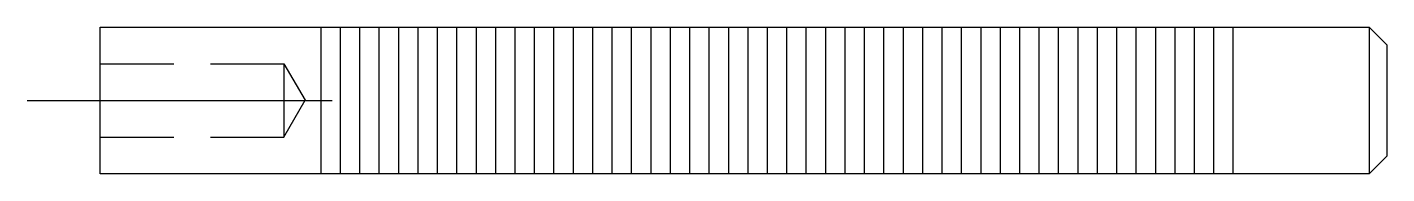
# Model space of a CAD drawing. Header units: inches. Extents: x 6.35 to 14.49, y 13.14 to 22.59.
# Drawn here: x 6.736 to 11.359, y 22.089 to 22.589 of the extents above.
import ezdxf

# ---------------------------------------------------------------- set-up
doc = ezdxf.new("R2010")
doc.units = ezdxf.units.IN
doc.header["$MEASUREMENT"] = 0
doc.linetypes.add('CENTER', pattern=[2, 1.25, -0.25, 0.25, -0.25])
doc.linetypes.add('HIDDEN', pattern=[0.375, 0.25, -0.125])
for name, color, linetype in [('CENTER LINE', 1, 'CENTER'), ('HIDDEN 1', 4, 'Continuous'), ('HIDEEN', 4, 'HIDDEN'), ('OBJECT', 252, 'Continuous')]:
    doc.layers.add(name, color=color, linetype=linetype)

msp = doc.modelspace()

# ---------------------------------------------------------------- linework, layer by layer
at = {"layer": 'CENTER LINE'}
msp.add_line((6.7363, 22.3393), (7.7732, 22.3393), dxfattribs=at)
at = {"layer": 'HIDDEN 1'}
for p, q in [((7.7344, 22.5893), (7.7344, 22.0893)), ((7.8004, 22.5893), (7.8004, 22.0893)), ((7.8664, 22.5893), (7.8664, 22.0893)), ((7.9324, 22.5893), (7.9324, 22.0893)), ((7.9984, 22.5893), (7.9984, 22.0893)), ((8.0644, 22.5893), (8.0644, 22.0893)), ((8.1304, 22.5893), (8.1304, 22.0893)), ((8.1964, 22.5893), (8.1964, 22.0893)), ((8.2624, 22.5893), (8.2624, 22.0893)), ((8.3284, 22.5893), (8.3284, 22.0893)), ((8.3944, 22.5893), (8.3944, 22.0893)), ((8.4604, 22.5893), (8.4604, 22.0893)), ((8.5264, 22.5893), (8.5264, 22.0893)), ((8.5924, 22.5893), (8.5924, 22.0893)), ((8.6584, 22.5893), (8.6584, 22.0893)), ((8.7244, 22.5893), (8.7244, 22.0893)), ((8.7904, 22.5893), (8.7904, 22.0893)), ((8.8564, 22.5893), (8.8564, 22.0893)), ((8.9224, 22.5893), (8.9224, 22.0893)), ((8.9884, 22.5893), (8.9884, 22.0893)), ((9.0544, 22.5893), (9.0544, 22.0893)), ((9.1204, 22.5893), (9.1204, 22.0893)), ((9.1864, 22.5893), (9.1864, 22.0893)), ((9.2524, 22.5893), (9.2524, 22.0893)), ((9.3184, 22.5893), (9.3184, 22.0893)), ((9.3844, 22.5893), (9.3844, 22.0893)), ((9.4504, 22.5893), (9.4504, 22.0893)), ((9.5164, 22.5893), (9.5164, 22.0893)), ((9.5824, 22.5893), (9.5824, 22.0893)), ((9.6484, 22.5893), (9.6484, 22.0893)), ((9.7144, 22.5893), (9.7144, 22.0893)), ((9.7804, 22.5893), (9.7804, 22.0893)), ((9.8464, 22.5893), (9.8464, 22.0893)), ((9.9124, 22.5893), (9.9124, 22.0893)), ((9.9784, 22.5893), (9.9784, 22.0893)), ((10.0444, 22.5893), (10.0444, 22.0893)), ((10.1104, 22.5893), (10.1104, 22.0893)), ((10.1764, 22.5893), (10.1764, 22.0893)), ((10.2424, 22.5893), (10.2424, 22.0893)), ((10.3084, 22.5893), (10.3084, 22.0893)), ((10.3744, 22.5893), (10.3744, 22.0893)), ((10.4404, 22.5893), (10.4404, 22.0893)), ((10.5064, 22.5893), (10.5064, 22.0893)), ((10.5724, 22.5893), (10.5724, 22.0893)), ((10.6384, 22.5893), (10.6384, 22.0893)), ((10.7044, 22.5893), (10.7044, 22.0893)), ((10.7704, 22.5893), (10.7704, 22.0893)), ((10.8364, 22.5893), (10.8364, 22.0893))]:
    msp.add_line(p, q, dxfattribs=at)
at = {"layer": 'HIDEEN'}
for p, q in [((6.9844, 22.4643), (7.6094, 22.4643)), ((7.6094, 22.4643), (7.6094, 22.2143)), ((7.6094, 22.4643), (7.6813, 22.3402)), ((7.6094, 22.2143), (7.6813, 22.3402)), ((6.9844, 22.2143), (7.6094, 22.2143))]:
    msp.add_line(p, q, dxfattribs=at)
at = {"layer": 'OBJECT'}
for p, q in [((6.9844, 22.5893), (11.2994, 22.5893)), ((6.9844, 22.0893), (6.9844, 22.5893)), ((11.2994, 22.5893), (11.3594, 22.5292)), ((11.2994, 22.5893), (11.2994, 22.0893)), ((11.3594, 22.5292), (11.3594, 22.1501)), ((11.2994, 22.0893), (11.3594, 22.1501)), ((11.2994, 22.0893), (6.9844, 22.0893))]:
    msp.add_line(p, q, dxfattribs=at)

doc.saveas('drawing.dxf')
